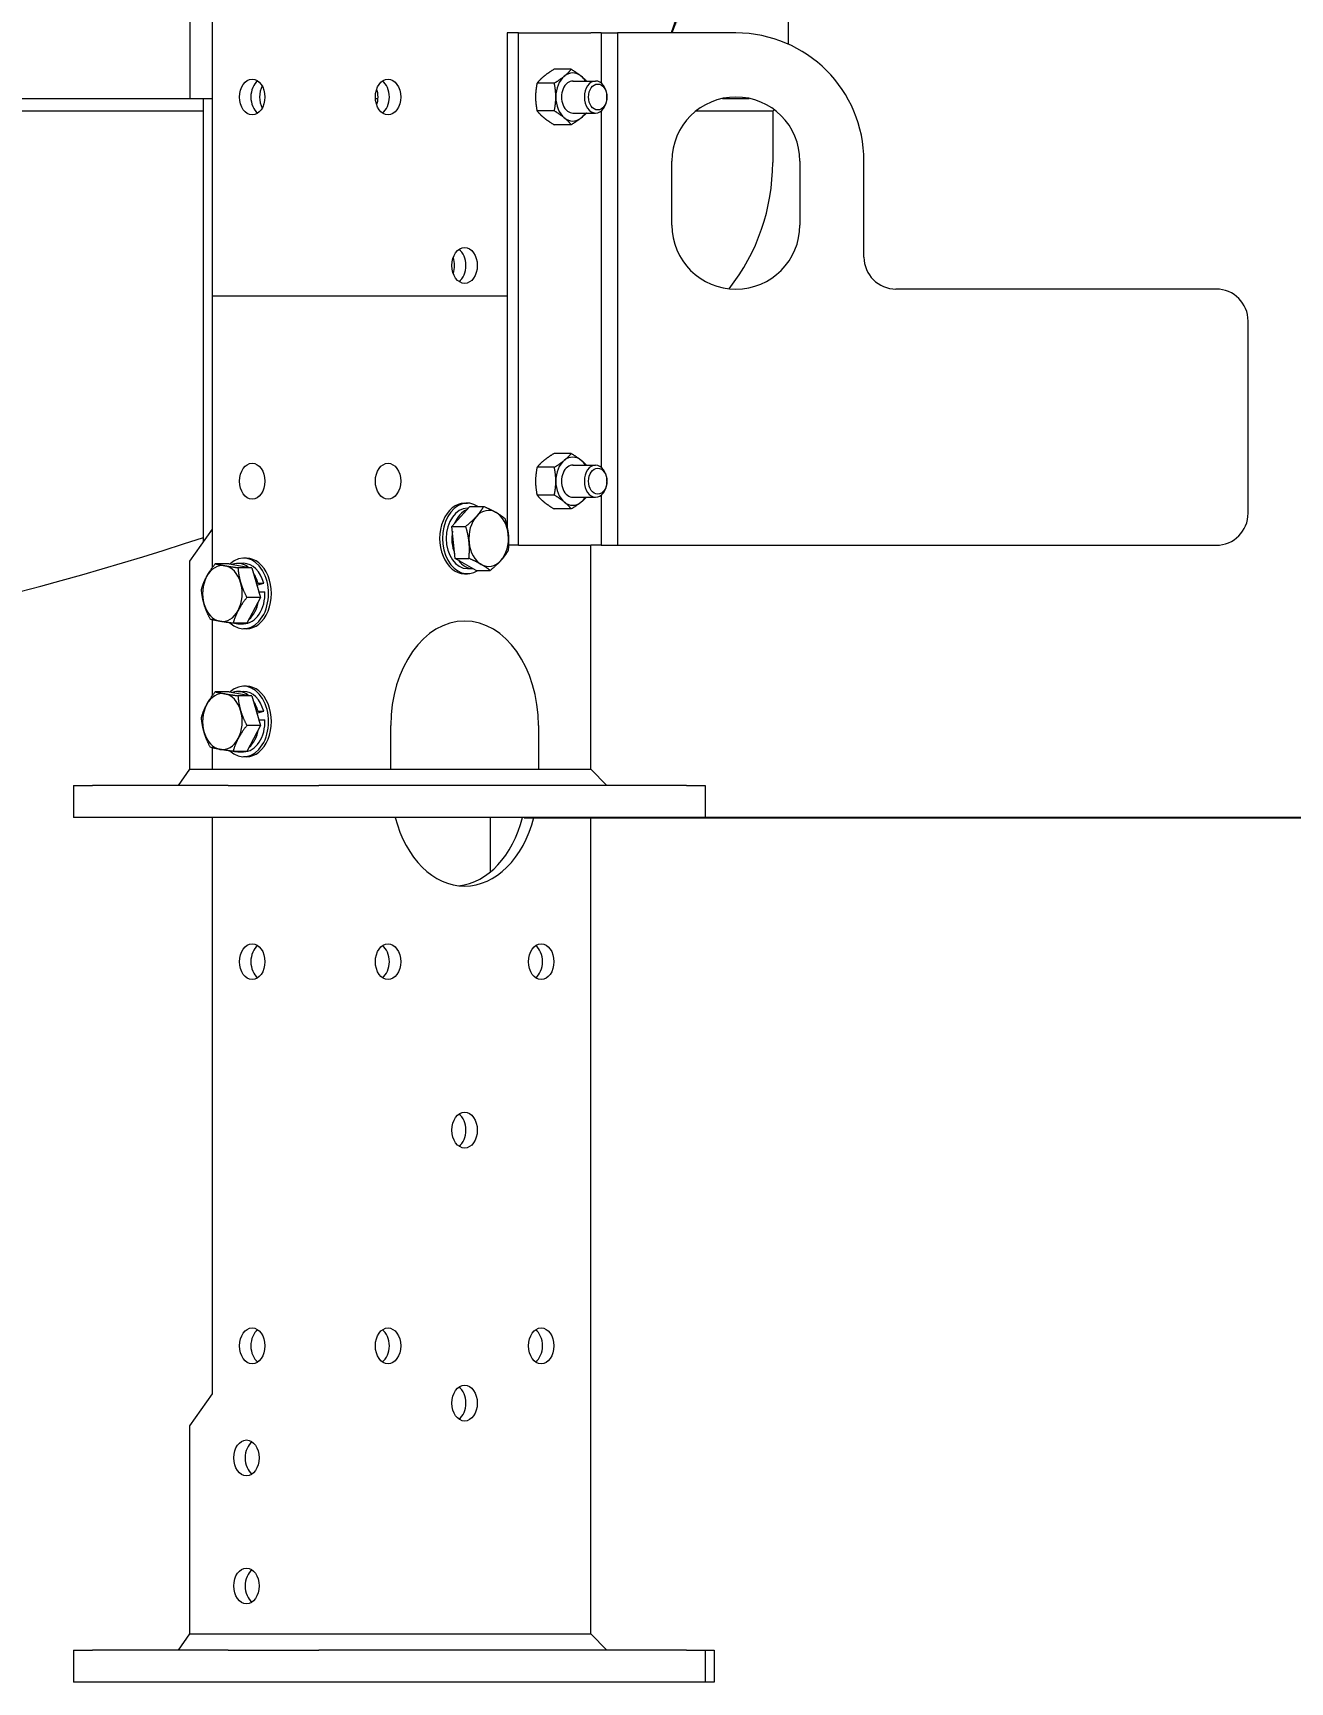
# Model space of a CAD drawing. Header units: inches. Extents: x 20 to 536, y 8 to 344.
# Drawn here: x 406.5 to 426.14, y 44.22 to 69.97 of the extents above; entities that cross this region are included whole.
import ezdxf

# ---------------------------------------------------------------- set-up
doc = ezdxf.new("R2010")
doc.units = ezdxf.units.IN
doc.header["$LTSCALE"] = 16
doc.header["$MEASUREMENT"] = 0
for name, color, linetype, lineweight in [('Dimension (ANSI)', 7, 'Continuous', 25), ('Symbol (ANSI)', 7, 'Continuous', 25), ('Visible (ANSI)', 7, 'Continuous', 50)]:
    doc.layers.add(name, color=color, linetype=linetype, lineweight=lineweight)
doc.styles.add('MEMCOR Medium', font='arial.ttf')
doc.dimstyles.new('Default (ANSI)', dxfattribs={"dimscale": 16, "dimtxt": 0.15, "dimasz": 0.098425, "dimexe": 0.125, "dimexo": 0.0625, "dimgap": 0.031496, "dimtad": 0, "dimtih": 1, "dimtoh": 1, "dimdec": 4, "dimrnd": 1e-08, "dimzin": 3, "dimdsep": 46, "dimlunit": 5, "dimtxsty": 'MEMCOR Medium', "dimcen": 0.09, "dimdle": 0.393701, "dimclrd": 256, "dimclre": 256, "dimclrt": 256, "dimadec": 0, "dimazin": 1, "dimtfac": 0.8, "dimtofl": 0, "dimtmove": 0, "dimatfit": 3, "dimfxl": 1, "dimfrac": 1, "dimtolj": 1, "dimtzin": 4, "dimlwd": -1, "dimlwe": -1, "dimarcsym": 0})
doc.dimstyles.new('Default (ANSI)$7', dxfattribs={"dimscale": 16, "dimtxt": 0.15, "dimasz": 0.098425, "dimexe": 0.125, "dimexo": 0.0625, "dimgap": 0.031496, "dimtad": 0, "dimtih": 1, "dimtoh": 1, "dimdec": 4, "dimrnd": 1e-08, "dimzin": 3, "dimdsep": 46, "dimlunit": 5, "dimtxsty": 'MEMCOR Medium', "dimcen": 0.09, "dimdle": 0.393701, "dimclrd": 256, "dimclre": 256, "dimclrt": 256, "dimadec": 0, "dimazin": 1, "dimtfac": 0.8, "dimtofl": 0, "dimtmove": 0, "dimatfit": 3, "dimfxl": 1, "dimfrac": 1, "dimtolj": 1, "dimtzin": 4, "dimlwd": -1, "dimlwe": -1, "dimarcsym": 0})

# ---------------------------------------------------------------- blocks, each defined once
blk = doc.blocks.new('*D25')
at = {"layer": 'Defpoints', "color": 0, "transparency": 16777216}
for p in [(394.632, 153.466), (452.188, 153.466), (413.174, 57.723)]:
    blk.add_point(p, dxfattribs=at)
at = {"layer": 'Dimension (ANSI)', "transparency": 16777216}
for p, q in [((395.632, 153.466), (454.188, 153.466)), ((452.188, 151.891), (452.188, 134.229)), ((452.188, 59.298), (452.188, 117.758)), ((414.174, 57.723), (454.188, 57.723))]:
    blk.add_line(p, q, dxfattribs=at)
for points in [[(451.926, 151.891), (452.451, 151.891), (452.188, 153.466)], [(451.926, 59.298), (452.451, 59.298), (452.188, 57.723)]]:
    blk.add_solid(points, dxfattribs=at)
at = {"layer": 'Dimension (ANSI)', "transparency": 16777216, "char_height": 2.4, "attachment_point": 2, "style": 'MEMCOR Medium'}
for s, insert in [('\\A1; \\fArial|b0|i0;95{\\H0.8x;\\S3#4;} in', (452.188, 130.42)), ('\\A1;[2431.9 mm]{\\P\\fArial|b0|i0;SHIPPING\\P\\fArial|b0|i0;HEIGHT}', (452.188, 125.49))]:
    blk.add_mtext(s, dxfattribs=dict(at, insert=insert))

msp = doc.modelspace()

# ---------------------------------------------------------------- linework, layer by layer
at = {"layer": 'Visible (ANSI)', "linetype": 'Continuous', "lineweight": 18}
for p, q in [((418.30718, 69.79533), (418.30718, 99.60418)), ((408.95297, 79.37279), (408.95297, 68.95079)), ((409.30846, 62.22279), (409.30846, 79.37279)), ((413.91181, 69.97279), (413.91181, 62.24879)), ((414.08858, 69.97279), (413.91181, 69.97279)), ((414.08858, 69.97279), (415.21996, 69.97279)), ((414.08858, 61.97279), (414.08858, 69.97279)), ((415.37758, 69.97279), (415.21996, 69.97279)), ((415.37758, 69.97279), (415.63564, 69.97279)), ((415.37758, 69.97279), (415.37758, 69.19205)), ((417.48356, 69.97279), (415.63564, 69.97279)), ((415.63564, 69.97279), (415.63564, 61.97279)), ((414.91201, 69.4058), (414.6426, 69.4058)), ((414.64685, 69.1893), (414.37743, 69.1893)), ((414.93564, 69.22279), (415.29265, 69.22279)), ((394.05748, 68.95079), (408.95297, 68.95079)), ((408.95297, 68.95079), (409.30846, 68.95079)), ((409.1687, 62.02514), (409.1687, 68.95079)), ((411.85233, 68.95079), (411.89332, 68.95079)), ((415.46941, 68.97674), (415.46939, 68.97766)), ((415.46941, 68.96885), (415.46939, 68.96793)), ((417.27495, 68.95079), (417.69216, 68.95079)), ((418.05748, 68.75079), (418.08122, 68.77454)), ((409.1687, 68.75079), (394.05748, 68.75079)), ((414.64685, 68.75629), (414.37743, 68.75629)), ((414.91201, 68.53978), (414.6426, 68.53978)), ((414.93564, 68.72279), (415.29265, 68.72279)), ((415.37758, 68.75353), (415.37758, 63.19205)), ((418.05748, 68.75079), (416.85529, 68.75079)), ((418.05748, 68.75079), (418.05748, 67.95079)), ((416.48356, 66.97279), (416.48356, 67.97279)), ((418.48356, 67.97279), (418.48356, 66.97279)), ((419.48356, 66.47279), (419.48356, 67.97279)), ((424.98356, 65.97279), (419.98356, 65.97279)), ((409.30846, 65.86879), (410.50114, 65.86879)), ((409.30846, 61.62785), (409.30846, 65.86879)), ((410.50114, 65.86879), (411.47695, 65.86879)), ((411.47695, 65.86879), (413.91181, 65.86879)), ((425.48356, 62.47279), (425.48356, 65.47279)), ((414.91201, 63.4058), (414.6426, 63.4058)), ((414.64685, 63.1893), (414.37743, 63.1893)), ((414.93564, 63.22279), (415.29265, 63.22279)), ((415.46941, 62.97674), (415.46939, 62.97766)), ((415.46941, 62.96885), (415.46939, 62.96793)), ((413.24592, 62.62997), (413.29046, 62.62997)), ((414.64685, 62.75629), (414.37743, 62.75629)), ((414.93564, 62.72279), (415.29265, 62.72279)), ((415.37758, 62.75353), (415.37758, 61.97279)), ((413.0475, 62.26752), (413.32875, 62.57898)), ((413.29046, 62.55014), (413.30271, 62.55014)), ((413.32875, 62.57898), (413.54418, 62.57898)), ((414.91201, 62.53978), (414.6426, 62.53978)), ((408.9549, 61.72279), (409.30846, 62.22279)), ((413.0976, 61.76733), (413.0475, 62.26752)), ((413.0475, 62.26752), (413.26293, 62.26752)), ((414.08858, 61.97279), (413.93212, 61.97279)), ((414.08858, 61.97279), (415.21996, 61.97279)), ((415.21699, 58.47279), (415.21699, 61.97279)), ((415.21699, 58.47279), (415.21699, 61.97279)), ((415.37758, 61.97279), (415.21996, 61.97279)), ((415.37758, 61.97279), (415.63564, 61.97279)), ((415.63564, 61.97279), (424.98356, 61.97279)), ((408.9549, 58.47279), (408.9549, 61.72279)), ((409.56669, 61.68406), (409.35126, 61.68406)), ((409.56669, 61.68406), (409.92119, 61.62187)), ((409.92119, 61.62187), (409.70576, 61.62187)), ((409.70586, 61.69014), (409.79425, 61.69014)), ((409.83879, 61.76997), (409.79425, 61.76997)), ((409.92119, 61.62187), (410.06036, 61.1566)), ((413.42896, 61.5786), (413.0976, 61.76733)), ((413.0976, 61.76733), (413.31304, 61.76733)), ((413.29046, 61.60744), (413.37833, 61.60744)), ((413.42896, 61.5786), (413.64439, 61.5786)), ((410.01937, 61.37878), (409.99593, 61.372)), ((410.00298, 61.34844), (410.10775, 61.37878)), ((410.01937, 61.37878), (410.10775, 61.37878)), ((413.24592, 61.52761), (413.29046, 61.52761)), ((410.06036, 61.1566), (409.84492, 61.1566)), ((410.06036, 61.1566), (409.84502, 60.75352)), ((410.03403, 61.24462), (410.0386, 61.24594)), ((410.0386, 61.24594), (410.12699, 61.24594)), ((409.30846, 59.62785), (409.30846, 60.80779)), ((409.84502, 60.75352), (409.62959, 60.75352)), ((409.70586, 60.74744), (409.79425, 60.74744)), ((409.83879, 60.66761), (409.79425, 60.66761)), ((409.83879, 59.76997), (409.79425, 59.76997)), ((409.56669, 59.68406), (409.35126, 59.68406)), ((409.56669, 59.68406), (409.92119, 59.62187)), ((409.92119, 59.62187), (409.70576, 59.62187)), ((409.70586, 59.69014), (409.79425, 59.69014)), ((409.92119, 59.62187), (410.06036, 59.1566)), ((410.01937, 59.37878), (409.99593, 59.372)), ((410.00298, 59.34844), (410.10775, 59.37878)), ((410.01937, 59.37878), (410.10775, 59.37878)), ((410.03403, 59.24462), (410.0386, 59.24594)), ((410.0386, 59.24594), (410.12699, 59.24594)), ((410.06036, 59.1566), (409.84492, 59.1566)), ((410.06036, 59.1566), (409.84502, 58.75352)), ((412.09334, 58.47279), (412.09334, 59.15879)), ((414.3985, 59.15879), (414.3985, 58.47279)), ((409.30846, 58.47279), (409.30846, 58.80779)), ((409.84502, 58.75352), (409.62959, 58.75352)), ((409.70586, 58.74744), (409.79425, 58.74744)), ((408.77813, 58.22279), (408.9549, 58.47279)), ((408.9549, 58.47279), (410.50114, 58.47279)), ((409.83879, 58.66761), (409.79425, 58.66761)), ((410.50114, 58.47279), (411.47695, 58.47279)), ((411.47695, 58.47279), (415.01489, 58.47279)), ((415.01489, 58.47279), (415.21699, 58.47279)), ((415.21699, 58.47279), (415.46699, 58.22279)), ((407.1394, 58.22279), (407.4323, 58.22279)), ((407.1394, 58.22279), (407.1394, 57.72279)), ((409.55362, 58.22279), (407.4323, 58.22279)), ((409.55362, 58.22279), (410.96783, 58.22279)), ((416.70954, 58.22279), (410.96783, 58.22279)), ((416.70954, 58.22279), (417.00243, 58.22279)), ((417.00243, 58.22279), (417.00243, 57.72279)), ((407.4323, 57.72279), (407.1394, 57.72279)), ((409.55362, 57.72279), (407.4323, 57.72279)), ((409.30846, 48.71879), (409.30846, 57.72279)), ((410.96783, 57.72279), (409.55362, 57.72279)), ((416.70954, 57.72279), (410.96783, 57.72279)), ((413.64544, 57.72279), (413.64544, 56.86717)), ((415.21699, 44.96879), (415.21699, 57.72279)), ((417.00243, 57.72279), (416.70954, 57.72279)), ((408.9549, 48.21879), (409.30846, 48.71879)), ((408.9549, 44.96879), (408.9549, 48.21879)), ((408.77813, 44.71879), (408.9549, 44.96879)), ((408.9549, 44.96879), (410.50114, 44.96879)), ((410.50114, 44.96879), (411.47695, 44.96879)), ((411.47695, 44.96879), (415.01489, 44.96879)), ((415.01489, 44.96879), (415.21699, 44.96879)), ((415.21699, 44.96879), (415.46699, 44.71879)), ((407.1394, 44.71879), (407.4323, 44.71879)), ((407.1394, 44.71879), (407.1394, 44.21879)), ((409.55362, 44.71879), (407.4323, 44.71879)), ((409.55362, 44.71879), (410.96783, 44.71879)), ((416.70954, 44.71879), (410.96783, 44.71879)), ((416.70954, 44.71879), (417.00243, 44.71879)), ((417.00243, 44.71879), (417.14627, 44.71879)), ((417.00243, 44.71879), (417.00243, 44.21879)), ((417.14627, 44.71879), (417.14627, 44.21879)), ((407.4323, 44.21879), (407.1394, 44.21879)), ((409.55362, 44.21879), (407.4323, 44.21879)), ((410.96783, 44.21879), (409.55362, 44.21879)), ((416.70954, 44.21879), (410.96783, 44.21879)), ((417.00243, 44.21879), (416.70954, 44.21879)), ((417.14627, 44.21879), (417.00243, 44.21879))]:
    msp.add_line(p, q, dxfattribs=at)
for centre, radius, start, end in [((417.48356, 67.97279), 2, 0, 90), ((417.48356, 67.97279), 1, 0, 180), ((414.86748, 67.94633), 3.19, 321.908736, 0.080147), ((417.48356, 66.97279), 1, 180, 0), ((419.98356, 66.47279), 0.5, 180, 270), ((424.98356, 65.47279), 0.5, 0, 90), ((424.98356, 62.47279), 0.5, 270, 0), ((394.05748, 107.98079), 48.31, 275.64126, 288.227871)]:
    msp.add_arc(centre, radius, start, end, dxfattribs=at)
for centre, major_axis, start_param, end_param in [((414.9357, 68.97279), (0, -0.375), 3.66519143, 4.71238898), ((414.9357, 68.97279), (0, 0.375), 5.75958653, 6.80678408), ((414.9357, 68.97279), (0, 0.375), 5.44211664, 5.75958653), ((410.10516, 68.97279), (0, -0.28), 3.60436277, 5.82041519), ((410.24072, 68.97279), (0, 0.28), 0.9087913, 2.23280135), ((411.69594, 68.97279), (0, 0.28), 4.24640863, 5.17836933), ((411.87272, 68.97279), (0, -0.28), 0.46335623, 2.67823643), ((411.87293, 68.97279), (0, 0.28), 3.60436277, 5.82041519), ((414.9357, 68.97279), (0, 0.25014), 6.25022773, 9.45773554), ((415.29265, 68.97279), (0, 0.25), 4.73185041, 10.97611285), ((414.9357, 68.97279), (0, -0.375), 4.71238898, 5.75958653), ((414.9357, 68.97279), (0, -0.375), 5.75958653, 6.80678408), ((414.9357, 68.97279), (0, 0.375), 3.66519143, 3.98266132), ((412.89237, 66.34179), (0, 0.28), 4.24524287, 5.17953509), ((413.06914, 66.34179), (0, -0.28), 0.46277012, 2.67882254), ((413.06914, 66.34179), (0, 0.28), 3.60436277, 5.82041519), ((414.9357, 62.97279), (0, 0.375), 5.75958653, 6.80678408), ((414.9357, 62.97279), (0, -0.375), 3.66519143, 4.71238898), ((414.9357, 62.97279), (0, 0.25014), 6.25022773, 9.45773554), ((414.9357, 62.97279), (0, 0.375), 5.44211664, 5.75958653), ((415.29265, 62.97279), (0, 0.25), 4.73185041, 10.97611285), ((414.9357, 62.97279), (0, -0.375), 4.71238898, 5.75958653), ((413.24592, 62.07879), (0, -0.55118), 3.14159265, 6.28318531), ((413.29046, 62.07879), (0, -0.55118), 2.70804813, 6.71672983), ((414.9357, 62.97279), (0, -0.375), 5.75958653, 6.80678408), ((414.9357, 62.97279), (0, 0.375), 3.66519143, 3.98266132), ((413.29046, 62.07879), (0, 0.47135), 0, 3.14159265), ((413.37885, 62.07879), (0, 0.47135), 0.28303237, 1.04562586), ((413.62192, 62.07879), (0, -0.4375), 3.80592177, 4.85311932), ((413.62192, 62.07879), (0, 0.4375), 5.90031687, 6.94751442), ((413.62192, 62.07879), (0, 0.4375), 4.85311932, 5.90031687), ((413.37885, 62.07879), (0, 0.47135), 1.33022992, 2.09282341), ((413.62192, 62.07879), (0, 0.4375), 3.80592177, 4.85311932), ((409.79425, 61.21879), (0, 0.55118), 2.551696, 6.85822873), ((413.62192, 62.07879), (0, -0.4375), 4.85311932, 5.90031687), ((409.46279, 61.21879), (0, 0.4375), 6.15976516, 7.20696271), ((409.46279, 61.21879), (0, 0.4375), 5.11256761, 6.15976516), ((409.70586, 61.21879), (0, 0.47135), 5.77846841, 6.54106191), ((409.79425, 61.21879), (0, 0.47135), 5.05870203, 6.28318531), ((409.83879, 61.21879), (0, 0.55118), 3.14159265, 6.28318531), ((413.37885, 62.07879), (0, -0.47135), 5.51902012, 6.28161362), ((413.62192, 62.07879), (0, -0.4375), 5.90031687, 6.94751442), ((409.46279, 61.21879), (0, -0.4375), 4.06537006, 5.11256761), ((409.46279, 61.21879), (0, 0.4375), 4.06537006, 5.11256761), ((409.70586, 61.21879), (0, -0.47135), 1.91710938, 2.3522717), ((409.46279, 61.21879), (0, -0.4375), 5.11256761, 6.15976516), ((409.79425, 61.21879), (0, -0.47135), 0, 1.62842094), ((409.70586, 61.21879), (0, -0.47135), 0.54248066, 1.30507415), ((409.70586, 61.21879), (0, -0.47135), 1.58967821, 1.62842094), ((409.46279, 61.21879), (0, -0.4375), 6.15976516, 7.20696271), ((413.24592, 59.15879), (0, 1.63), 4.71238898, 7.85398163), ((409.70586, 61.21879), (0, -0.47135), 6.12235068, 6.44401994), ((409.79425, 59.21879), (0, 0.55118), 2.551696, 6.85822873), ((409.83879, 59.21879), (0, 0.55118), 3.14159265, 6.28318531), ((409.46279, 59.21879), (0, 0.4375), 6.15976516, 7.20696271), ((409.46279, 59.21879), (0, 0.4375), 5.11256761, 6.15976516), ((409.70586, 59.21879), (0, 0.47135), 5.77846841, 6.54106191), ((409.79425, 59.21879), (0, 0.47135), 5.05870203, 6.28318531), ((409.70586, 59.21879), (0, -0.47135), 1.91710938, 2.3522717), ((409.46279, 59.21879), (0, -0.4375), 4.06537006, 5.11256761), ((409.46279, 59.21879), (0, 0.4375), 4.06537006, 5.11256761), ((409.79425, 59.21879), (0, -0.47135), 0, 1.62842094), ((409.70586, 59.21879), (0, -0.47135), 1.58967821, 1.62842094), ((409.46279, 59.21879), (0, -0.4375), 5.11256761, 6.15976516), ((409.70586, 59.21879), (0, -0.47135), 0.54248066, 1.30507415), ((409.46279, 59.21879), (0, -0.4375), 6.15976516, 7.20696271), ((409.70586, 59.21879), (0, -0.47135), 6.12235068, 6.44401994), ((413.24592, 58.27879), (0, -1.63), 5.06048038, 7.50589024), ((413.06914, 58.27879), (0, -1.63), 0.07676248, 1.22270493), ((410.10516, 55.46879), (0, -0.28), 3.60436277, 5.82041519), ((411.87293, 55.46879), (0, 0.28), 3.60436277, 5.82041519), ((414.26536, 55.46879), (0, 0.28), 3.60436277, 5.82041519), ((413.06914, 52.83779), (0, 0.28), 3.60436277, 5.82041519), ((410.10516, 49.46879), (0, -0.28), 3.60436277, 5.82041519), ((411.87293, 49.46879), (0, 0.28), 3.60436277, 5.82041519), ((414.26536, 49.46879), (0, 0.28), 3.60436277, 5.82041519), ((413.06914, 48.57479), (0, 0.28), 3.60436277, 5.82041519), ((410.01557, 47.71879), (0, -0.28), 3.60436277, 5.82041519), ((410.01557, 45.71879), (0, -0.28), 3.60436277, 5.82041519)]:
    msp.add_ellipse(centre, major_axis=major_axis, ratio=0.70710678, start_param=start_param, end_param=end_param, dxfattribs=at)
for centre, major_axis in [((409.92838, 68.97279), (0, 0.28)), ((412.0497, 68.97279), (0, -0.28)), ((415.32602, 68.97279), (0, 0.20281)), ((413.24592, 66.34179), (0, -0.28)), ((409.92838, 62.97279), (0, 0.28)), ((412.0497, 62.97279), (0, -0.28)), ((415.32602, 62.97279), (0, -0.20281)), ((409.92838, 55.46879), (0, 0.28)), ((412.0497, 55.46879), (0, -0.28)), ((414.44214, 55.46879), (0, -0.28)), ((413.24592, 52.83779), (0, -0.28)), ((409.92838, 49.46879), (0, 0.28)), ((412.0497, 49.46879), (0, -0.28)), ((414.44214, 49.46879), (0, -0.28)), ((413.24592, 48.57479), (0, -0.28)), ((409.83879, 47.71879), (0, -0.28)), ((409.83879, 45.71879), (0, -0.28))]:
    msp.add_ellipse(centre, major_axis=major_axis, ratio=0.70710678, dxfattribs=at)
for points, weights in [([(414.48633, 69.29755), (414.4248, 69.24731), (414.37743, 69.1893)], [1, 1.0379548493, 1]), ([(414.6426, 69.4058), (414.54786, 69.34779), (414.48633, 69.29755)], [1, 1.0379548493, 1]), ([(414.64685, 69.1893), (414.74158, 69.24731), (414.80312, 69.29755)], [1, 1.0379548493, 1]), ([(414.80312, 69.29755), (414.86465, 69.34779), (414.91201, 69.4058)], [1, 1.0379548493, 1]), ([(414.91201, 69.4058), (415.00675, 69.34779), (415.06828, 69.29755)], [1, 1.0379548493, 1]), ([(415.06828, 69.29755), (415.11237, 69.26155), (415.14812, 69.22279)], [1, 1.02690849784, 1.01566285889]), ([(414.37743, 69.1893), (414.35375, 69.07327), (414.35375, 68.97279)], [1, 1.0379548493, 1]), ([(414.67053, 68.97279), (414.67053, 69.07327), (414.64685, 69.1893)], [1, 1.0379548493, 1]), ([(414.35375, 68.97279), (414.35375, 68.87231), (414.37743, 68.75629)], [1, 1.0379548493, 1]), ([(414.64685, 68.75629), (414.67053, 68.87231), (414.67053, 68.97279)], [1, 1.0379548493, 1]), ([(414.37743, 68.75629), (414.4248, 68.69827), (414.48633, 68.64803)], [1, 1.0379548493, 1]), ([(414.48633, 68.64803), (414.54786, 68.59779), (414.6426, 68.53978)], [1, 1.0379548493, 1]), ([(414.80312, 68.64803), (414.74158, 68.69827), (414.64685, 68.75629)], [1, 1.0379548493, 1]), ([(414.91201, 68.53978), (414.86465, 68.59779), (414.80312, 68.64803)], [1, 1.0379548493, 1]), ([(415.06828, 68.64803), (415.00675, 68.59779), (414.91201, 68.53978)], [1, 1.0379548493, 1]), ([(415.14812, 68.72279), (415.11237, 68.68403), (415.06828, 68.64803)], [1.01566285889, 1.02690849784, 1]), ([(414.6426, 63.4058), (414.54786, 63.34779), (414.48633, 63.29755)], [1, 1.0379548493, 1]), ([(414.80312, 63.29755), (414.86465, 63.34779), (414.91201, 63.4058)], [1, 1.0379548493, 1]), ([(414.91201, 63.4058), (415.00675, 63.34779), (415.06828, 63.29755)], [1, 1.0379548493, 1]), ([(414.37743, 63.1893), (414.35375, 63.07327), (414.35375, 62.97279)], [1, 1.0379548493, 1]), ([(414.48633, 63.29755), (414.4248, 63.24731), (414.37743, 63.1893)], [1, 1.0379548493, 1]), ([(414.64685, 63.1893), (414.74158, 63.24731), (414.80312, 63.29755)], [1, 1.0379548493, 1]), ([(414.67053, 62.97279), (414.67053, 63.07327), (414.64685, 63.1893)], [1, 1.0379548493, 1]), ([(415.06828, 63.29755), (415.11237, 63.26155), (415.14812, 63.22279)], [1, 1.02690849784, 1.01566285889]), ([(414.35375, 62.97279), (414.35375, 62.87231), (414.37743, 62.75629)], [1, 1.0379548493, 1]), ([(414.64685, 62.75629), (414.67053, 62.87231), (414.67053, 62.97279)], [1, 1.0379548493, 1]), ([(414.37743, 62.75629), (414.4248, 62.69827), (414.48633, 62.64803)], [1, 1.0379548493, 1]), ([(414.48633, 62.64803), (414.54786, 62.59779), (414.6426, 62.53978)], [1, 1.0379548493, 1]), ([(414.80312, 62.64803), (414.74158, 62.69827), (414.64685, 62.75629)], [1, 1.0379548493, 1]), ([(414.91201, 62.53978), (414.86465, 62.59779), (414.80312, 62.64803)], [1, 1.0379548493, 1]), ([(415.06828, 62.64803), (415.00675, 62.59779), (414.91201, 62.53978)], [1, 1.0379548493, 1]), ([(415.14812, 62.72279), (415.11237, 62.68403), (415.06828, 62.64803)], [1.01566285889, 1.02690849784, 1]), ([(413.26293, 62.26752), (413.36593, 62.35097), (413.43119, 62.42325)], [1.01001874936, 1.04314139574, 1]), ([(413.43119, 62.42325), (413.49645, 62.49552), (413.54418, 62.57898)], [1, 1.04314139574, 1.01001874936]), ([(413.54418, 62.57898), (413.6606, 62.52841), (413.73749, 62.48462)], [1.01001874936, 1.04314139574, 1]), ([(413.73749, 62.48462), (413.81438, 62.44082), (413.87554, 62.39025)], [1, 1.04314139574, 1.01001874936]), ([(413.87554, 62.39025), (413.91659, 62.25623), (413.92822, 62.14016)], [1.01001874936, 1.04314139574, 1]), ([(413.31562, 62.01743), (413.30399, 62.13349), (413.26293, 62.26752)], [1, 1.04314139574, 1.01001874936]), ([(413.92822, 62.14016), (413.93985, 62.02409), (413.92564, 61.89007)], [1, 1.04314139574, 1.01001874936]), ([(413.31304, 61.76733), (413.32725, 61.90136), (413.31562, 62.01743)], [1.01001874936, 1.04314139574, 1]), ([(413.92564, 61.89007), (413.87791, 61.80661), (413.81265, 61.73433)], [1.01001874936, 1.04314139574, 1]), ([(409.21596, 61.48252), (409.26593, 61.57606), (409.35126, 61.68406)], [1, 1.04314139574, 1.01001874936]), ([(409.35126, 61.68406), (409.41861, 61.6674), (409.50087, 61.65296)], [1.01001874936, 1.04314139574, 1]), ([(409.50087, 61.65296), (409.58314, 61.63853), (409.70576, 61.62187)], [1, 1.04314139574, 1.01001874936]), ([(409.70576, 61.62187), (409.71541, 61.4972), (409.74771, 61.38923)], [1.01001874936, 1.04314139574, 1]), ([(413.50635, 61.67297), (413.42946, 61.71676), (413.31304, 61.76733)], [1, 1.04314139574, 1.01001874936]), ([(413.64439, 61.5786), (413.58324, 61.62917), (413.50635, 61.67297)], [1.01001874936, 1.04314139574, 1]), ([(413.81265, 61.73433), (413.74738, 61.66206), (413.64439, 61.5786)], [1, 1.04314139574, 1.01001874936]), ([(409.13592, 61.28098), (409.16599, 61.38899), (409.21596, 61.48252)], [1.01001874936, 1.04314139574, 1]), ([(409.74771, 61.38923), (409.78, 61.28127), (409.84492, 61.1566)], [1, 1.04314139574, 1.01001874936]), ([(409.17787, 61.04835), (409.14558, 61.15632), (409.13592, 61.28098)], [1, 1.04314139574, 1.01001874936]), ([(409.27509, 60.81572), (409.21017, 60.94038), (409.17787, 61.04835)], [1.01001874936, 1.04314139574, 1]), ([(409.84492, 61.1566), (409.75959, 61.0486), (409.70962, 60.95506)], [1.01001874936, 1.04314139574, 1]), ([(409.42471, 60.78462), (409.34244, 60.79905), (409.27509, 60.81572)], [1, 1.04314139574, 1.01001874936]), ([(409.62959, 60.75352), (409.50697, 60.77019), (409.42471, 60.78462)], [1.01001874936, 1.04314139574, 1]), ([(409.70962, 60.95506), (409.65965, 60.86153), (409.62959, 60.75352)], [1, 1.04314139574, 1.01001874936]), ([(409.21596, 59.48252), (409.26593, 59.57606), (409.35126, 59.68406)], [1, 1.04314139574, 1.01001874936]), ([(409.35126, 59.68406), (409.41861, 59.6674), (409.50087, 59.65296)], [1.01001874936, 1.04314139574, 1]), ([(409.50087, 59.65296), (409.58314, 59.63853), (409.70576, 59.62187)], [1, 1.04314139574, 1.01001874936]), ([(409.70576, 59.62187), (409.71541, 59.4972), (409.74771, 59.38923)], [1.01001874936, 1.04314139574, 1]), ([(409.13592, 59.28098), (409.16599, 59.38899), (409.21596, 59.48252)], [1.01001874936, 1.04314139574, 1]), ([(409.17787, 59.04835), (409.14558, 59.15632), (409.13592, 59.28098)], [1, 1.04314139574, 1.01001874936]), ([(409.74771, 59.38923), (409.78, 59.28127), (409.84492, 59.1566)], [1, 1.04314139574, 1.01001874936]), ([(409.27509, 58.81572), (409.21017, 58.94038), (409.17787, 59.04835)], [1.01001874936, 1.04314139574, 1]), ([(409.84492, 59.1566), (409.75959, 59.0486), (409.70962, 58.95506)], [1.01001874936, 1.04314139574, 1]), ([(409.42471, 58.78462), (409.34244, 58.79905), (409.27509, 58.81572)], [1, 1.04314139574, 1.01001874936]), ([(409.62959, 58.75352), (409.50697, 58.77019), (409.42471, 58.78462)], [1.01001874936, 1.04314139574, 1]), ([(409.70962, 58.95506), (409.65965, 58.86153), (409.62959, 58.75352)], [1, 1.04314139574, 1.01001874936])]:
    msp.add_rational_spline(points, weights, degree=2, dxfattribs=at)

# ---------------------------------------------------------------- dimensions: what is measured, and where the dimension line sits
at = {"layer": 'Dimension (ANSI)'}
dim = msp.add_linear_dim(base=(452.18832, 153.46579), p1=(413.174, 57.72279), p2=(394.63248, 153.46579), angle=90, text=' \\fArial|b0|i0;<> in\\X[2431.9 mm]{\\P\\fArial|b0|i0;SHIPPING\\P\\fArial|b0|i0;HEIGHT}', dimstyle='Default (ANSI)', override={"dimgap": 0.031496, "dimdec": 4, "dimpost": '', "dimtol": 0, "dimlim": 0, "dimtp": 0, "dimtm": 0, "dimtdec": 2, "dimatfit": 1, "dimtvp": -0.375}, dxfattribs=at)
dim.commit()
dim.dimension.update_dxf_attribs({"geometry": '*D25', "text_midpoint": (452.18832, 125.99352), "dimtype": 160})

# ---------------------------------------------------------------- leaders
at = {"layer": 'Symbol (ANSI)', "annotation_type": 0, "has_hookline": 1, "hookline_direction": 0, "text_width": 23.91815}
msp.add_leader([(416.48356, 69.97279), (420.79081, 82.31115), (422.36561, 82.31115)], dimstyle='Default (ANSI)$7', override={"dimtad": 0}, dxfattribs=at)

doc.saveas('drawing.dxf')
